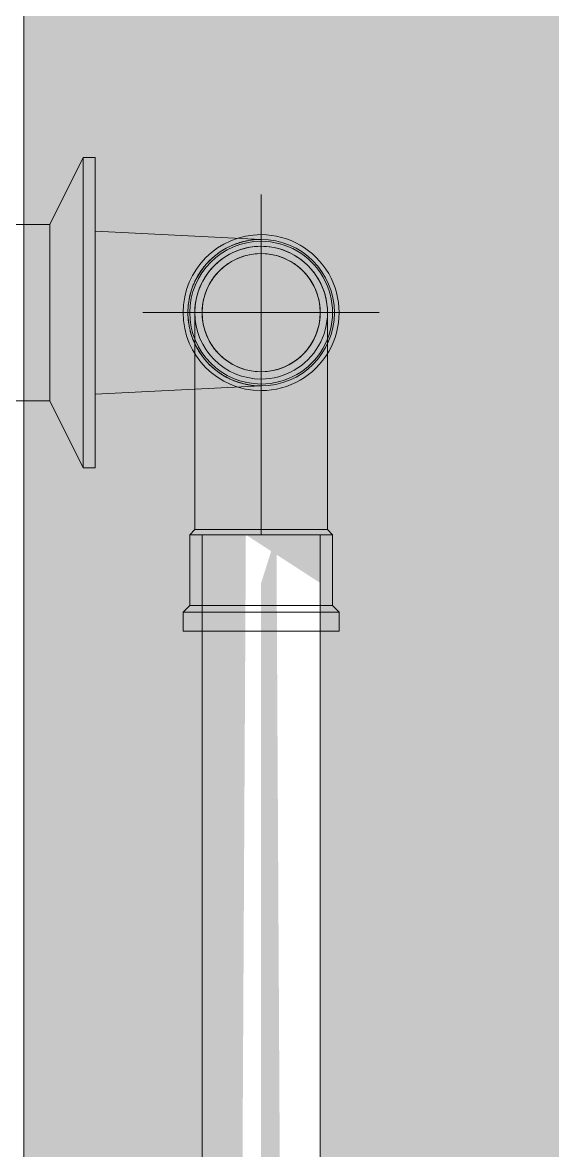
# Model space of a CAD drawing. Header units: metres. Extents: x 149 to 429, y -3 to 162.
# Drawn here: x 364.9133 to 365.0254, y 82.2184 to 82.4571 of the extents above; entities that cross this region are included whole.
import ezdxf

# ---------------------------------------------------------------- set-up
doc = ezdxf.new("R2010")
doc.units = ezdxf.units.M
for name, color, linetype, lineweight in [('A-WALL', 7, 'Continuous', 9), ('P-PIPE', 7, 'Continuous', 5), ('P-PIPE-CNTR', 7, 'Continuous', 5)]:
    doc.layers.add(name, color=color, linetype=linetype, lineweight=lineweight)

# ---------------------------------------------------------------- blocks, each defined once
blk = doc.blocks.new('AF_Soldavel_Curva 45_90 - Standard-V89-TÉRREO 1_20 - Dependente 2')
at = {"layer": 'P-PIPE'}
for p, q in [((158.5446953083217, 82.34980625011494), (158.5436353083217, 82.34870625011501)), ((158.5587353083216, 82.34980625011468), (158.5446953083216, 82.34980625011467)), ((158.5727753083215, 82.34980625011438), (158.5587353083216, 82.34980625011468)), ((158.5738353083217, 82.34870625011467), (158.5727753083216, 82.34980625011467)), ((158.5436353083217, 82.34870625011482), (158.5436353083217, 82.33370625011483)), ((158.5587353083216, 82.34870625011484), (158.5436353083216, 82.34870625011484)), ((158.5462353083215, 82.34870625011469), (158.5587353083216, 82.34870625011469)), ((158.5738353083215, 82.34870625011452), (158.5587353083216, 82.34870625011452)), ((158.5587353083216, 82.34870625011469), (158.5712353083215, 82.34870625011469)), ((158.5738353083217, 82.33370625011483), (158.5738353083217, 82.34870625011482)), ((158.5436353083217, 82.33370625011483), (158.5422353083218, 82.33230625011478)), ((158.5587353083216, 82.33370625011467), (158.5436353083216, 82.33370625011467)), ((158.5738353083215, 82.33370625011467), (158.5587353083216, 82.33370625011467)), ((158.5752353083216, 82.33230625011478), (158.5738353083217, 82.33370625011483)), ((158.5422353083218, 82.33230625011478), (158.5422353083218, 82.32830625011485)), ((158.5587353083216, 82.33230625011468), (158.5422353083216, 82.33230625011468)), ((158.5752353083215, 82.33230625011468), (158.5587353083216, 82.33230625011468)), ((158.5752353083216, 82.32830625011485), (158.5752353083216, 82.33230625011478)), ((158.5422353083216, 82.32830625011468), (158.5587353083216, 82.32830625011468)), ((158.5587353083216, 82.32830625011468), (158.5462353083215, 82.32830625011468)), ((158.5587353083216, 82.32830625011468), (158.5752353083215, 82.32830625011468)), ((158.5712353083215, 82.32830625011468), (158.5587353083216, 82.32830625011468))]:
    blk.add_line(p, q, dxfattribs=at)
at = {"layer": 'P-PIPE', "flags": 128}
for points in [[(158.5446953083217, 82.39569625011482), (158.5447065388241, 82.39625770036677), (158.5447402123652, 82.39681825241819), (158.5447962750744, 82.39737700950516), (158.5448746372632, 82.39793307773567), (158.5449751735689, 82.39848556751919), (158.5450977231547, 82.39903359498987), (158.5452420899678, 82.39957628342066), (158.5454080430518, 82.4001127646258), (158.5455953169173, 82.40064218035002), (158.5458036119659, 82.40116368364079), (158.5460325949701, 82.40167644020437), (158.5462818996059, 82.40217962973936), (158.546551127039, 82.40267244725018), (158.5468398465631, 82.4031541043336), (158.5471475962884, 82.40362383044123), (158.5474738838811, 82.40408087411157), (158.5478181873506, 82.40452450417203), (158.5481799558845, 82.40495401090931), (158.5485586107309, 82.40536870720418), (158.5489535461225, 82.40576792963105), (158.5493641302469, 82.40615103951924), (158.5497897062572, 82.40651742397456), (158.5502295933225, 82.40686649686012), (158.5506830877173, 82.40719769973376), (158.5511494639473, 82.40751050274147), (158.5516279759102, 82.40780440546526), (158.5521178580888, 82.40807893772343), (158.5526183267759, 82.40833366032298), (158.553128581329, 82.40856816576195), (158.5536478054489, 82.40878207888184), (158.5541751684882, 82.40897505746709), (158.5547098267784, 82.40914679279322), (158.5552509249806, 82.40929701012045), (158.5557975974526, 82.40942546913303), (158.5563489696355, 82.4095319643239), (158.5569041594511, 82.40961632532344), (158.5574622787142, 82.40967841717212), (158.5580224345531, 82.40971814053626), (158.5585837308383, 82.40973543186684), (158.5587353083217, 82.40973625011485)], [(158.5587353083217, 82.40973625011485), (158.5592967585736, 82.40972501961231), (158.559857310625, 82.40969134607131), (158.5604160677121, 82.40963528336222), (158.5609721359426, 82.40955692117343), (158.5615246257262, 82.40945638486774), (158.5620726531968, 82.40933383528174), (158.5626153416275, 82.4091894684687), (158.5631518228328, 82.40902351538469), (158.5636812385569, 82.40883624151923), (158.5642027418477, 82.40862794647057), (158.5647154984112, 82.40839896346641), (158.5652186879464, 82.40814965883062), (158.565711505457, 82.40788043139749), (158.5661931625405, 82.40759171187345), (158.5666628886482, 82.40728396214811), (158.5671199323184, 82.40695767455551), (158.5675635623789, 82.40661337108604), (158.5679930691162, 82.40625160255198), (158.5684077654111, 82.40587294770563), (158.5688069878379, 82.40547801231403), (158.5691900977261, 82.4050674281896), (158.5695564821814, 82.40464185217932), (158.569905555067, 82.40420196511405), (158.5702367579407, 82.40374847071931), (158.5705495609485, 82.40328209448917), (158.5708434636722, 82.40280358252635), (158.5711179959303, 82.40231370034779), (158.5713727185299, 82.40181323166051), (158.5716072239689, 82.40130297710769), (158.5718211370887, 82.40078375298762), (158.5720141156741, 82.40025638994834), (158.5721858510001, 82.39972173165802), (158.5723360683273, 82.39918063345603), (158.5724645273399, 82.39863396098396), (158.5725710225308, 82.3980825888011), (158.5726553835304, 82.39752739898547), (158.572717475379, 82.39696927972227), (158.5727571987431, 82.39640912388325), (158.5727744900737, 82.3958478275983), (158.5727753083216, 82.39569625011482)], [(158.5446953083217, 82.34980625011494), (158.5446953083217, 82.35164136066076), (158.5446953083217, 82.35347353542123), (158.5446953083217, 82.35529984330745), (158.5446953083217, 82.35711736261646), (158.5446953083217, 82.35892318570511), (158.5446953083217, 82.36071442364171), (158.5446953083217, 82.36248821082752), (158.5446953083217, 82.36424170958153), (158.5446953083217, 82.36597211467988), (158.5446953083217, 82.36767665784345), (158.5446953083217, 82.3693526121668), (158.5446953083217, 82.37099729648054), (158.5446953083217, 82.37260807964057), (158.5446953083217, 82.3741823847375), (158.5446953083217, 82.37571769321896), (158.5446953083217, 82.37721154891904), (158.5446953083217, 82.37866156198704), (158.5446953083217, 82.38006541271167), (158.5446953083217, 82.38142085523101), (158.5446953083217, 82.38272572112623), (158.5446953083217, 82.3839779228904), (158.5446953083217, 82.38517545726761), (158.5446953083217, 82.38631640845828), (158.5446953083217, 82.38739895118422), (158.5446953083217, 82.38842135360768), (158.5446953083217, 82.38938198010307), (158.5446953083217, 82.39027929387284), (158.5446953083217, 82.39111185940638), (158.5446953083217, 82.39187834477643), (158.5446953083217, 82.39257752376989), (158.5446953083217, 82.3932082778496), (158.5446953083217, 82.39376959794349), (158.5446953083217, 82.39426058605926), (158.5446953083217, 82.39468045672054), (158.5446953083217, 82.39502853822395), (158.5446953083217, 82.39530427371335), (158.5446953083217, 82.39550722207066), (158.5446953083217, 82.39563705862183), (158.5446953083217, 82.3956935756561)], [(158.5727753083216, 82.39569625011482), (158.5727753083216, 82.39565954300947), (158.5727753083216, 82.39554948041705), (158.5727753083216, 82.39536623841416), (158.5727753083216, 82.39511011014892), (158.5727753083216, 82.39478150537195), (158.5727753083216, 82.39438094978075), (158.5727753083216, 82.39390908417896), (158.5727753083216, 82.39336666345059), (158.5727753083216, 82.39275455535333), (158.5727753083216, 82.39207373912957), (158.5727753083216, 82.39132530393996), (158.5727753083216, 82.39051044712112), (158.5727753083216, 82.3896304722702), (158.5727753083216, 82.38868678715917), (158.5727753083216, 82.38768090148302), (158.5727753083216, 82.38661442444409), (158.5727753083216, 82.38548906217825), (158.5727753083216, 82.38430661502505), (158.5727753083216, 82.38306897464774), (158.5727753083216, 82.3817781210068), (158.5727753083216, 82.38043611919264), (158.5727753083216, 82.37904511612209), (158.5727753083216, 82.37760733710319), (158.5727753083216, 82.3761250822757), (158.5727753083216, 82.37460072293109), (158.5727753083216, 82.37303669771929), (158.5727753083216, 82.37143550874677), (158.5727753083216, 82.36979971757445), (158.5727753083216, 82.36813194111924), (158.5727753083216, 82.36643484746777), (158.5727753083216, 82.36471115160771), (158.5727753083216, 82.36296361108484), (158.5727753083216, 82.36119502159119), (158.5727753083216, 82.35940821249257), (158.5727753083216, 82.35760604230249), (158.5727753083216, 82.35579139410878), (158.5727753083216, 82.35396717096147), (158.5727753083216, 82.35213629122839), (158.5727753083216, 82.35030168392659), (158.5727753083216, 82.34980625011481)]]:
    blk.add_lwpolyline(points, dxfattribs=at)
at = {"layer": 'P-PIPE'}
for radius, start, end in [(0.01650000000000773, 90, 269.9999999999996), (0.01650000000000773, 90, 269.9999999999996), (0.01649999999997931, 269.9999999999996, 90), (0.01649999999997931, 269.9999999999996, 90), (0.01509999999998968, 90, 269.9999999999996), (0.01509999999998968, 90, 269.9999999999996), (0.01403999999999428, 90, 269.9999999999996), (0.01509999999996126, 269.9999999999996, 90), (0.01509999999996126, 269.9999999999996, 90), (0.01403999999996586, 269.9999999999996, 90), (0.01250000000001705, 90, 269.9999999999996), (0.01250000000001705, 90, 269.9999999999996), (0.01249999999998863, 269.9999999999996, 90), (0.01249999999998863, 269.9999999999996, 90)]:
    blk.add_arc((158.5587353083216, 82.39569625011468), radius, start, end, dxfattribs=at)
blk = doc.blocks.new('Registro de Gaveta - Agua Fria - MEP - Tigre - PVC Cromado - 25 mm-135403-TÉRREO 1_20 - Dependente 2')
at = {"layer": 'P-PIPE'}
for p, q in [((154.3449523342556, 82.4285292267717), (154.342423952224, 82.4285292267717)), ((154.342423952224, 82.4285292267716), (154.342423952224, 82.36286327345778)), ((154.342423952224, 82.4285292267716), (154.342423952224, 82.36286327345778)), ((154.3520363320968, 82.41434047580039), (154.3449523342556, 82.4285292267717)), ((154.3449523342555, 82.36286327345778), (154.3449523342555, 82.4285292267716)), ((154.3449523342555, 82.36286327345778), (154.3449523342555, 82.4285292267716)), ((154.4113111450571, 82.41839648448708), (154.3673111450572, 82.41839648448708)), ((154.3673111450572, 82.39569625011468), (154.3673111450572, 82.41839648448696)), ((154.4113111450571, 82.3956962501147), (154.4113111450571, 82.41839648448699)), ((154.3673111450572, 82.41434047580032), (154.3520363320968, 82.41434047580032)), ((154.3520363320968, 82.41434047580026), (154.3520363320968, 82.37705202442912)), ((154.3520363320968, 82.41434047580037), (154.3520363320968, 82.37705202442899)), ((154.3673111450572, 82.41434047580022), (154.3673111450572, 82.39569625011468)), ((154.3673111450572, 82.41434047580022), (154.3673111450572, 82.39569625011468)), ((154.342423952224, 82.41296977098949), (154.3073139522238, 82.41119625011477)), ((154.342423952224, 82.39569625011468), (154.342423952224, 82.41296977098938)), ((154.3673111450572, 82.40179625011471), (154.4113258663779, 82.40179625011471)), ((154.4113259720778, 82.40179625011471), (154.3673111450574, 82.40179625011471)), ((154.3673111450574, 82.40179625011471), (154.4113132704479, 82.40179625011471)), ((154.4113132704479, 82.40179625011471), (154.3673111450572, 82.40179625011471)), ((154.3673111450572, 82.40179625011471), (154.3673111450572, 82.3895962501147)), ((154.3673111450574, 82.40179625011471), (154.3673111450574, 82.3895962501147)), ((154.3673111450572, 82.3895962501147), (154.3673111450572, 82.40179625011471)), ((154.3673111450574, 82.3895962501147), (154.3673111450574, 82.40179625011471)), ((154.4215389827784, 82.40179625011471), (154.4113132704479, 82.40179625011471)), ((154.4113132704479, 82.40179625011471), (154.4113132704479, 82.3895962501147)), ((154.4113132704479, 82.3895962501147), (154.4113132704479, 82.40179625011471)), ((154.4113258663779, 82.40179625011471), (154.4182779681638, 82.40179625011471)), ((154.4113258663779, 82.3895962501147), (154.4113258663779, 82.40179625011471)), ((154.4113259720778, 82.3895962501147), (154.4113259720778, 82.40179625011471)), ((154.4215389827785, 82.38959625011478), (154.4215389827785, 82.4017962501148)), ((154.342423952224, 82.37842272924), (154.342423952224, 82.39569625011468)), ((154.3673111450572, 82.39569625011468), (154.3673111450572, 82.37705202442915)), ((154.3673111450572, 82.39569625011468), (154.3673111450572, 82.37705202442915)), ((154.3673111450572, 82.3729960157424), (154.3673111450572, 82.39569625011468)), ((154.4113111450571, 82.37299601574242), (154.4113111450571, 82.3956962501147)), ((154.3673111450572, 82.3895962501147), (154.4113132704479, 82.3895962501147)), ((154.4113132704479, 82.3895962501147), (154.3673111450574, 82.3895962501147)), ((154.3673111450574, 82.3895962501147), (154.4113259720778, 82.3895962501147)), ((154.4113258663779, 82.3895962501147), (154.3673111450572, 82.3895962501147)), ((154.4113132704479, 82.3895962501147), (154.4215389827784, 82.3895962501147)), ((154.4182779681638, 82.3895962501147), (154.4113258663779, 82.3895962501147)), ((154.3073139522238, 82.3801962501148), (154.342423952224, 82.37842272924016)), ((154.3449523342556, 82.36286327345795), (154.3520363320968, 82.37705202442919)), ((154.3520363320968, 82.37705202442925), (154.3673111450572, 82.37705202442925)), ((154.3673111450572, 82.3729960157425), (154.4113111450571, 82.3729960157425)), ((154.342423952224, 82.36286327345795), (154.3449523342556, 82.36286327345795))]:
    blk.add_line(p, q, dxfattribs=at)
at = {"layer": 'P-PIPE', "flags": 128}
for points in [[(154.4113111450571, 82.41839648448715), (154.4121592206978, 82.41722360878637), (154.4129597154497, 82.41601775728084), (154.4137113486926, 82.4147808590757), (154.4144129179733, 82.41351489294436), (154.4150633009308, 82.4122218841624), (154.4156614570907, 82.41090390126817), (154.4162064295314, 82.40956305275304), (154.4166973464128, 82.4082014836887), (154.4171334223729, 82.40682137229511), (154.4175139597828, 82.40542492645619), (154.417838349864, 82.4040143801873), (154.4181060736617, 82.40259199006172), (154.4183167028747, 82.40116003159994), (154.4184699005415, 82.39972079563027), (154.4185654215783, 82.39827658462325), (154.4186031131718, 82.3968297090083), (154.4186037742136, 82.39661098261901)], [(154.4186037742136, 82.39640752115504), (154.4186037742136, 82.3963839512521), (154.4186037742136, 82.39635928117406), (154.4186037742136, 82.39633355038771), (154.4186037742136, 82.39630680005696), (154.4186037742136, 82.39627907297654), (154.4186037742136, 82.39625041350378), (154.4186037742136, 82.39622086748788), (154.4186037742136, 82.39619048219603), (154.4186037742136, 82.39615930623842), (154.4186037742136, 82.39612738948969), (154.4186037742136, 82.39609478300999), (154.4186037742136, 82.39606153896257), (154.4186037742136, 82.39602771053096), (154.4186037742136, 82.39599335183348), (154.4186037742136, 82.39595851783649), (154.4186037742136, 82.39592326426718), (154.4186037742136, 82.39588764752365), (154.4186037742136, 82.39585172458507), (154.4186037742136, 82.39581555292054), (154.4186037742136, 82.3957791903969), (154.4186037742136, 82.39574269518656), (154.4186037742136, 82.39570612567395)], [(154.4186037742136, 82.39569625011485), (154.4186037742136, 82.3957328296586), (154.4186037742136, 82.39576935068295), (154.4186037742136, 82.39580575476202), (154.4186037742136, 82.3958419836569), (154.4186037742136, 82.39587797940926), (154.4186037742136, 82.39591368443352), (154.4186037742136, 82.39594904160927), (154.4186037742136, 82.39598399437257), (154.4186037742136, 82.39601848680638), (154.4186037742136, 82.39605246373023), (154.4186037742136, 82.39608587078827), (154.4186037742136, 82.39611865453642), (154.4186037742136, 82.39615076252758), (154.4186037742136, 82.39618214339582), (154.4186037742136, 82.39621274693852), (154.4186037742136, 82.39624252419634), (154.4186037742136, 82.3962714275323), (154.4186037742136, 82.39629941070703), (154.4186037742136, 82.39632642895351), (154.4186037742136, 82.3963524390482), (154.4186037742136, 82.39637739938065), (154.4186037742136, 82.3964012700196)], [(154.4186037742136, 82.39569625011485), (154.4186037742136, 82.39565967057098), (154.4186037742136, 82.3956231495467), (154.4186037742136, 82.39558674546763), (154.4186037742136, 82.39555051657268), (154.4186037742136, 82.39551452082038), (154.4186037742136, 82.39547881579611), (154.4186037742136, 82.39544345862038), (154.4186037742136, 82.395408505857), (154.4186037742136, 82.39537401342326), (154.4186037742136, 82.39534003649935), (154.4186037742136, 82.39530662944131), (154.4186037742136, 82.39527384569315), (154.4186037742136, 82.395241737702), (154.4186037742136, 82.39521035683376), (154.4186037742136, 82.39517975329106), (154.4186037742136, 82.39514997603324), (154.4186037742136, 82.39512107269728), (154.4186037742136, 82.39509308952255), (154.4186037742136, 82.39506607127613), (154.4186037742136, 82.39504006118138), (154.4186037742136, 82.39501510084892), (154.4186037742136, 82.39499123020998)], [(154.4186037742136, 82.39498497907454), (154.4186037742136, 82.39500854897747), (154.4186037742136, 82.39503321905552), (154.4186037742136, 82.39505894984187), (154.4186037742136, 82.39508570017261), (154.4186037742136, 82.39511342725311), (154.4186037742136, 82.3951420867258), (154.4186037742136, 82.3951716327417), (154.4186037742136, 82.39520201803354), (154.4186037742136, 82.39523319399123), (154.4186037742136, 82.39526511073996), (154.4186037742136, 82.39529771721966), (154.4186037742136, 82.395330961267), (154.4186037742136, 82.39536478969862), (154.4186037742136, 82.39539914839622), (154.4186037742136, 82.39543398239316), (154.4186037742136, 82.39546923596247), (154.4186037742136, 82.39550485270593), (154.4186037742136, 82.3955407756445), (154.4186037742136, 82.3955769473091), (154.4186037742136, 82.39561330983268), (154.4186037742136, 82.395649805043), (154.4186037742136, 82.39568637455562)], [(154.4186037742136, 82.39478151761057), (154.4185748288139, 82.39333444060327), (154.4184880389214, 82.39188967861037), (154.4183435433814, 82.39044954294305), (154.418141573356, 82.38901633751101), (154.4178824519541, 82.38759235513731), (154.4175665937148, 82.38617987388994), (154.4171945039437, 82.38478115343777), (154.416766777905, 82.38339843143478), (154.4162840998693, 82.3820339199415), (154.4157472420185, 82.38068980188514), (154.4151570632106, 82.37936822756785), (154.4145145076055, 82.37807131122663), (154.4138206031557, 82.37680112765105), (154.4130764599598, 82.37555970886382), (154.4122832684884, 82.37434904087002), (154.4114422976786, 82.37317106048037), (154.4113111450571, 82.37299601574243)]]:
    blk.add_lwpolyline(points, dxfattribs=at)
at = {"layer": 'P-PIPE'}
for centre, radius, start, end in [((154.3073139522239, 82.39569625011468), 0.01550000000000296, 0, 180), ((154.3073139522239, 82.39569625011468), 0.01550000000000296, 0, 180), ((154.3073139522238, 82.39569625011465), 0.01249999999998863, 90, 269.9999999999996), ((154.3073139522238, 82.39569625011465), 0.01249999999998863, 90, 269.9999999999996), ((154.3073139522238, 82.39569625011465), 0.01249999999998863, 90, 269.9999999999996), ((154.3073139522238, 82.39569625011465), 0.01249999999998863, 90, 269.9999999999996), ((154.3073139522238, 82.39569625011465), 0.01249999999998863, 269.9999999999996, 90), ((154.3073139522238, 82.39569625011465), 0.01249999999998863, 269.9999999999996, 90), ((154.3073139522238, 82.39569625011465), 0.01249999999998863, 269.9999999999996, 90), ((154.3073139522238, 82.39569625011465), 0.01249999999998863, 269.9999999999996, 90), ((154.3073139522239, 82.39569625011468), 0.01550000000000296, 180, 0), ((154.3073139522239, 82.39569625011468), 0.01550000000000296, 180, 0)]:
    blk.add_arc(centre, radius, start, end, dxfattribs=at)
for points, knots in [([(154.3073139522238, 82.41119625011468), (154.3077330527841, 82.41121742025402), (154.3083801339672, 82.41120075123298), (154.3092818052266, 82.41109296876884), (154.309973435519, 82.4109711706574), (154.3106967279652, 82.41081516398972), (154.3114487846461, 82.4106288554245), (154.3120793985019, 82.41044461177725), (154.3125776751174, 82.41027697330648), (154.312944474182, 82.41013951251877), (154.3133071488558, 82.40999107026643), (154.3137912678709, 82.40978091641831), (154.3143924514614, 82.40949351189263), (154.3151041396494, 82.40910772082546), (154.3157975537602, 82.40867707933785), (154.3164786905239, 82.40820281335851), (154.3171504278461, 82.4076868263063), (154.3178031759426, 82.40712552958793), (154.3184252506628, 82.40651485972658), (154.3190258130119, 82.40585603189736), (154.3196091918262, 82.40515184008909), (154.3201601102454, 82.40439915842168), (154.3206610476663, 82.40359645538399), (154.3211230641541, 82.40274242906287), (154.3215540380341, 82.40184113139243), (154.3219328851486, 82.4008969288011), (154.3222421014348, 82.39991603530007), (154.3224788249333, 82.39890267088852), (154.3227155212212, 82.39751069042995), (154.3227992571987, 82.39642822276357), (154.3228139522239, 82.39569625011468)], [0, 0, 0, 0, 0.07142857142857142, 0.1071428571428571, 0.1428571428571428, 0.1785714285714285, 0.2142857142857143, 0.25, 0.2678571428571428, 0.2857142857142857, 0.3035714285714285, 0.3214285714285714, 0.3571428571428571, 0.3928571428571428, 0.4285714285714285, 0.4642857142857143, 0.5, 0.5357142857142857, 0.5714285714285714, 0.6071428571428571, 0.6428571428571428, 0.6785714285714286, 0.7142857142857143, 0.75, 0.7857142857142857, 0.8214285714285714, 0.8571428571428571, 0.8928571428571428, 0.9285714285714286, 1, 1, 1, 1]), ([(154.3228139522239, 82.39569625011468), (154.3227992571987, 82.39642822276357), (154.3227155212212, 82.39751069042995), (154.3224788249333, 82.3989026708885), (154.3222421014348, 82.3999160353001), (154.3219328851485, 82.40089692880105), (154.3215540380346, 82.40184113139264), (154.3211230641519, 82.40274242906207), (154.3206610476744, 82.403596455387), (154.3201601102154, 82.40439915841044), (154.3196091919383, 82.4051518401311), (154.3190258125936, 82.40585603174063), (154.3184252522239, 82.4065148603115), (154.3178031701164, 82.40712552740494), (154.3171504495897, 82.40768683445337), (154.3164786093755, 82.40820278295328), (154.315684397816, 82.4087562611214), (154.3147532367174, 82.40931496537485), (154.3138521612858, 82.40975787498637), (154.3132162308612, 82.41002945675234), (154.3128533281598, 82.41017428250012), (154.3123008162634, 82.4103778590551), (154.3114473662039, 82.41063584817655), (154.3106038090939, 82.41083628205513), (154.3100660523517, 82.4109484890176), (154.3097152972132, 82.41101737365807), (154.3091094718373, 82.41111890364888), (154.3082710555061, 82.41120764866614), (154.3076282776441, 82.41121212771921), (154.3073139522238, 82.41119625011468)], [0, 0, 0, 0, 0.07142857142857142, 0.1071428571428571, 0.1428571428571428, 0.1785714285714285, 0.2142857142857143, 0.25, 0.2857142857142857, 0.3214285714285714, 0.3571428571428571, 0.3928571428571428, 0.4285714285714285, 0.4642857142857143, 0.5, 0.5357142857142857, 0.5714285714285714, 0.625, 0.6785714285714286, 0.7053571428571429, 0.71875, 0.7321428571428572, 0.7857142857142857, 0.8392857142857142, 0.8526785714285714, 0.8660714285714285, 0.8928571428571428, 0.9464285714285714, 1, 1, 1, 1]), ([(154.3228139522239, 82.39569625011468), (154.3228051628477, 82.39505863729828), (154.3227205245171, 82.39379690629032), (154.3224539364541, 82.39227901782706), (154.3221318460812, 82.39110864110579), (154.321834858033, 82.39025526616639), (154.3214950582694, 82.38943272134061), (154.3211267726634, 82.3886459898567), (154.3207238389487, 82.38789786272466), (154.3202789320534, 82.38718676540292), (154.3198050640517, 82.38651296551019), (154.3193140581718, 82.38587506743458), (154.3188021558809, 82.3852752415585), (154.3182624814745, 82.38471416624047), (154.317704526748, 82.38418931172562), (154.3171362222583, 82.38369815127025), (154.3165553760166, 82.38324208143909), (154.3157569174528, 82.38268242634565), (154.3147357759322, 82.38206420265584), (154.3136878176332, 82.38155364176137), (154.3129403964515, 82.38125135151401), (154.3125118224246, 82.38109340435523), (154.3121910049884, 82.38098193807679), (154.3118666665366, 82.3808788107475), (154.3114264049759, 82.38075314532482), (154.3108703356057, 82.38061520248785), (154.3102103205836, 82.3804759230963), (154.3095806323518, 82.38035940342857), (154.3089840520389, 82.38026865874609), (154.3082119495132, 82.38018918935033), (154.3076649794346, 82.38017851858277), (154.3073139522238, 82.3801962501147)], [0, 0, 0, 0, 0.0625, 0.125, 0.15625, 0.1875, 0.21875, 0.25, 0.28125, 0.3125, 0.34375, 0.375, 0.40625, 0.4375, 0.46875, 0.5, 0.53125, 0.5625, 0.625, 0.6875, 0.71875, 0.734375, 0.75, 0.765625, 0.78125, 0.8125, 0.84375, 0.875, 0.90625, 0.9375, 1, 1, 1, 1]), ([(154.3073139522238, 82.3801962501147), (154.3076649794346, 82.38017851858277), (154.3082119495132, 82.38018918935033), (154.3089840520389, 82.38026865874609), (154.3095806323518, 82.38035940342857), (154.3102103205836, 82.3804759230963), (154.3108703356057, 82.38061520248785), (154.3114264049759, 82.38075314532482), (154.3118666665366, 82.3808788107475), (154.3121910049884, 82.38098193807679), (154.3125118224246, 82.38109340435523), (154.3129403964515, 82.38125135151401), (154.3136878176332, 82.38155364176137), (154.3147357759322, 82.38206420265584), (154.3157569174528, 82.38268242634565), (154.3165553760166, 82.38324208143909), (154.3171362222583, 82.38369815127025), (154.317704526748, 82.38418931172562), (154.3182624814745, 82.38471416624047), (154.3188021558809, 82.3852752415585), (154.3193140581718, 82.38587506743458), (154.3198050640517, 82.38651296551019), (154.3202789320534, 82.38718676540292), (154.3207238389487, 82.38789786272466), (154.3211267726634, 82.3886459898567), (154.3214950582694, 82.38943272134061), (154.321834858033, 82.39025526616639), (154.3221318460812, 82.39110864110579), (154.3224539364541, 82.39227901782706), (154.3227205245171, 82.39379690629032), (154.3228051628477, 82.39505863729828), (154.3228139522239, 82.39569625011468)], [0, 0, 0, 0, 0.0625, 0.09375, 0.125, 0.15625, 0.1875, 0.21875, 0.234375, 0.25, 0.265625, 0.28125, 0.3125, 0.375, 0.4375, 0.46875, 0.5, 0.53125, 0.5625, 0.59375, 0.625, 0.65625, 0.6875, 0.71875, 0.75, 0.78125, 0.8125, 0.84375, 0.875, 0.9375, 1, 1, 1, 1])]:
    blk.add_open_spline(points, degree=3, knots=knots, dxfattribs=at)

msp = doc.modelspace()

# ---------------------------------------------------------------- hatches: boundary and pattern name
at = {"layer": 'A-WALL', "true_color": 0xffd4aa, "transparency": 33554483}
h = msp.add_hatch(color=41, dxfattribs=at)
h.paths.add_polyline_path([(365.0620328538448, 80.59569625085985), (365.0620328538448, 83.8956962478796), (364.9135328538447, 83.8956962478796), (364.9135328538447, 80.59569625085985)])
h.paths.add_polyline_path([(364.9762724628716, 80.60518625011545), (364.9512724628718, 80.6156963044295), (364.9605372248079, 82.34870625011483), (364.9762724628716, 82.33850674536527), (364.9762724628716, 80.64227802615777)])
at = {"layer": 'P-PIPE', "true_color": 0x69503c}
for points in [[(364.9637724628716, 80.60518625011545), (364.9529471453243, 82.34870625011483), (364.9512724628718, 82.33850674536527), (364.9605372248079, 80.60518625011545)], [(364.9637724628716, 80.60518625011545), (364.9762724628716, 80.60518625011545), (364.9670077009355, 82.34870625011483), (364.9637724628716, 82.33850674536527), (364.9637724628716, 80.64227802615777)]]:
    msp.add_hatch(color=27, dxfattribs=at).paths.add_polyline_path(points)

# ---------------------------------------------------------------- linework, layer by layer
at = {"layer": 'A-WALL', "color": 253, "true_color": 0xaaaaaa}
msp.add_line((364.9135328538447, 83.89569624974217), (364.9135328538447, 80.59419625048722), dxfattribs=at)
at = {"layer": 'P-PIPE'}
for p, q in [((364.9512724628718, 82.34870625011483), (364.9512724628718, 80.60518625011545)), ((364.9762724628715, 82.34870625011469), (364.9512724628715, 82.34870625011469)), ((364.9762724628716, 80.60518625011545), (364.9762724628716, 82.34870625011483))]:
    msp.add_line(p, q, dxfattribs=at)
for centre, radius, start, end in [((364.9637724628715, 82.3956962501147), 0.01249999999998863, 90, 180), ((364.9637724628715, 82.3956962501147), 0.01249999999998863, 90, 180), ((364.9637724628715, 82.39569625011472), 0.01249999999998863, 90, 180), ((364.9637724628715, 82.39569625011472), 0.01249999999998863, 90, 180), ((364.9637724628715, 82.3956962501147), 0.01250000000004547, 0, 90), ((364.9637724628715, 82.3956962501147), 0.01250000000004547, 0, 90), ((364.9637724628715, 82.39569625011472), 0.01250000000004547, 0, 90), ((364.9637724628715, 82.39569625011472), 0.01250000000004547, 0, 90), ((364.9637724628715, 82.3956962501147), 0.01249999999998863, 180, 269.9999999999996), ((364.9637724628715, 82.3956962501147), 0.01249999999998863, 180, 269.9999999999996), ((364.9637724628715, 82.39569625011472), 0.01249999999998863, 180, 269.9999999999996), ((364.9637724628715, 82.39569625011472), 0.01249999999998863, 180, 269.9999999999996), ((364.9637724628715, 82.3956962501147), 0.01250000000004547, 269.9999999999996, 0), ((364.9637724628715, 82.3956962501147), 0.01250000000004547, 269.9999999999996, 0), ((364.9637724628715, 82.39569625011472), 0.01250000000004547, 269.9999999999996, 0), ((364.9637724628715, 82.39569625011472), 0.01250000000004547, 269.9999999999996, 0)]:
    msp.add_arc(centre, radius, start, end, dxfattribs=at)
at = {"layer": 'P-PIPE-CNTR'}
for p, q in [((364.9637724628715, 82.3706962501147), (364.9637724628715, 82.4206962501147)), ((364.9637724628715, 82.37069625011472), (364.9637724628715, 82.42069625011472)), ((364.9387724628715, 82.3956962501147), (364.9887724628715, 82.3956962501147)), ((364.9387724628715, 82.39569625011472), (364.9887724628715, 82.39569625011472)), ((364.9637724628715, 82.34980625011468), (364.9637724628715, 82.39569625011468)), ((364.9637724628715, 82.34980625011468), (364.9637724628715, 82.34870625011469)), ((364.9637724628715, 82.34870625011484), (364.9637724628715, 82.34980625011468))]:
    msp.add_line(p, q, dxfattribs=at)

# ---------------------------------------------------------------- block references
at = {"layer": 'P-PIPE', "rotation": 180}
msp.add_blockref('Registro de Gaveta - Agua Fria - MEP - Tigre - PVC Cromado - 25 mm-135403-TÉRREO 1_20 - Dependente 2', (519.2710864150957, 164.7913925002288), dxfattribs=at)
at = {"layer": 'P-PIPE'}
msp.add_blockref('AF_Soldavel_Curva 45_90 - Standard-V89-TÉRREO 1_20 - Dependente 2', (206.4050371545499, 0), dxfattribs=at)

doc.saveas('drawing.dxf')
